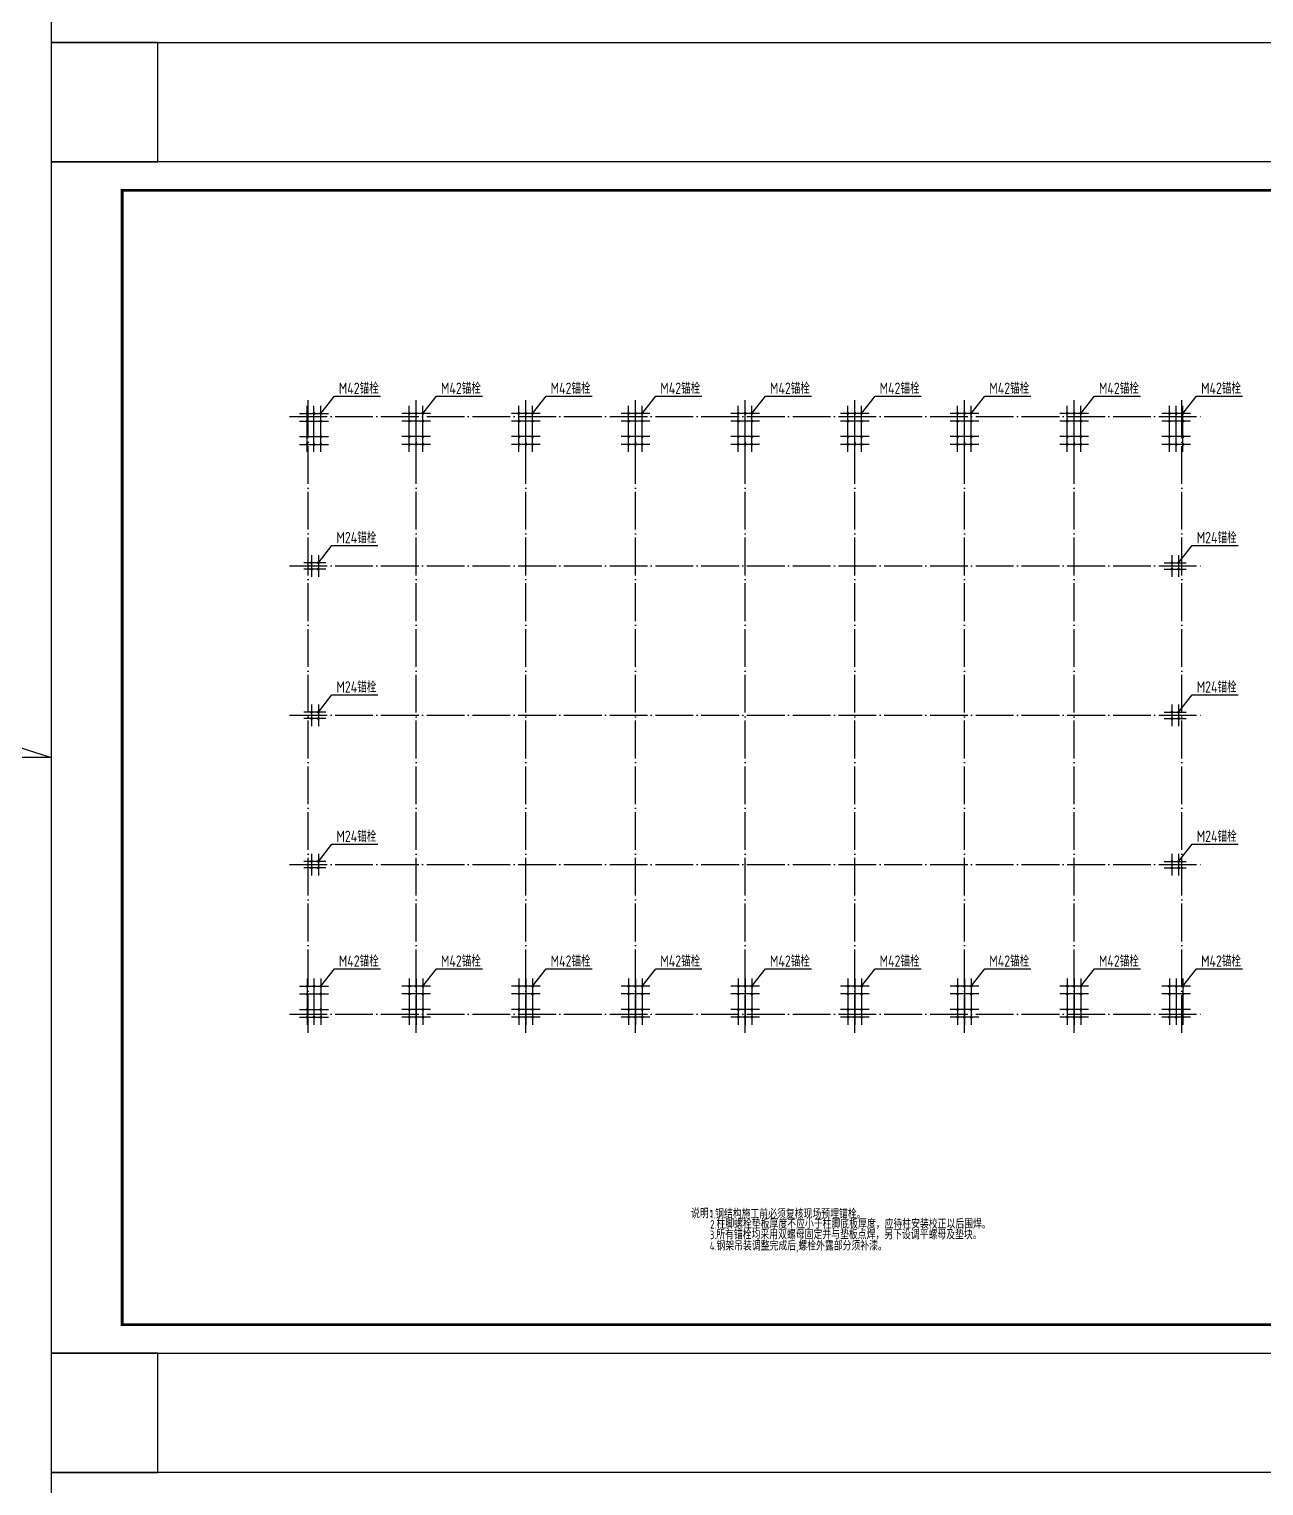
# Model space of a CAD drawing. Extents: x 9539573 to 9710259, y 1656270 to 2510207.
# Drawn here: x 9597639 to 9662942, y 2196545 to 2273595 of the extents above; entities that cross this region are included whole.
import ezdxf

# ---------------------------------------------------------------- set-up
doc = ezdxf.new("R2010")
doc.units = 0
doc.header["$LTSCALE"] = 1000
doc.header["$MEASUREMENT"] = 0
doc.linetypes.add('DOTE', pattern=[2.42, 2, -0.2, 0.02, -0.2])
for name, color, linetype in [('10', 7, 'CONTINUOUS'), ('DOTE', 8, 'DOTE'), ('PUB_TEXT', 7, 'CONTINUOUS'), ('PUB_TITLE', 4, 'CONTINUOUS'), ('一般文字', 6, 'CONTINUOUS')]:
    doc.layers.add(name, color=color, linetype=linetype)
doc.styles.add('TSSD_DIMENSION', font='atssdeng.shx', dxfattribs={"width": 0.7, "bigfont": 'atssdchn.shx'})
doc.styles.add('TSSD_REIN', font='atssdeng.shx', dxfattribs={"width": 0.7, "bigfont": 'atssdchn.shx'})

msp = doc.modelspace()

# ---------------------------------------------------------------- linework, layer by layer
at = {"layer": '10', "color": 1}
for p, q in [((9611945, 2253272.4), (9613464.6, 2253272.4)), ((9612345, 2251232.4), (9612345, 2253672.1)), ((9612704.8, 2251232.4), (9612704.8, 2253672.1)), ((9613064.6, 2251232.4), (9613064.6, 2253672.1)), ((9618864.8, 2253272.4), (9617345.1, 2253272.4)), ((9617745.1, 2251232.4), (9617745.1, 2253672.1)), ((9618105, 2251232.4), (9618105, 2253672.1)), ((9618464.8, 2251232.4), (9618464.8, 2253672.1)), ((9624664.8, 2253272.4), (9623145.1, 2253272.4)), ((9623545.1, 2251232.4), (9623545.1, 2253672.1)), ((9623905, 2251232.4), (9623905, 2253672.1)), ((9624264.8, 2251232.4), (9624264.8, 2253672.1)), ((9630464.8, 2253272.4), (9628945.1, 2253272.4)), ((9629345.1, 2251232.4), (9629345.1, 2253672.1)), ((9629705, 2251232.4), (9629705, 2253672.1)), ((9630064.8, 2251232.4), (9630064.8, 2253672.1)), ((9636264.8, 2253272.4), (9634745.1, 2253272.4)), ((9635145.1, 2251232.4), (9635145.1, 2253672.1)), ((9635505, 2251232.4), (9635505, 2253672.1)), ((9635864.8, 2251232.4), (9635864.8, 2253672.1)), ((9642064.8, 2253272.4), (9640545.1, 2253272.4)), ((9640945.1, 2251232.4), (9640945.1, 2253672.1)), ((9641305, 2251232.4), (9641305, 2253672.1)), ((9641664.8, 2251232.4), (9641664.8, 2253672.1)), ((9647864.8, 2253272.4), (9646345.1, 2253272.4)), ((9646745.1, 2251232.4), (9646745.1, 2253672.1)), ((9647105, 2251232.4), (9647105, 2253672.1)), ((9647464.8, 2251232.4), (9647464.8, 2253672.1)), ((9653664.8, 2253272.4), (9652145.1, 2253272.4)), ((9652545.1, 2251232.4), (9652545.1, 2253672.1)), ((9652905, 2251232.4), (9652905, 2253672.1)), ((9653264.8, 2251232.4), (9653264.8, 2253672.1)), ((9659065, 2253272.4), (9657545.3, 2253272.4)), ((9657945.3, 2251232.4), (9657945.3, 2253672.1)), ((9658305.1, 2251232.4), (9658305.1, 2253672.1)), ((9658665, 2251232.4), (9658665, 2253672.1)), ((9611945, 2252862.4), (9613464.6, 2252862.4)), ((9618864.8, 2252862.4), (9617345.1, 2252862.4)), ((9624664.8, 2252862.4), (9623145.1, 2252862.4)), ((9630464.8, 2252862.4), (9628945.1, 2252862.4)), ((9636264.8, 2252862.4), (9634745.1, 2252862.4)), ((9642064.8, 2252862.4), (9640545.1, 2252862.4)), ((9647864.8, 2252862.4), (9646345.1, 2252862.4)), ((9653664.8, 2252862.4), (9652145.1, 2252862.4)), ((9659065, 2252862.4), (9657545.3, 2252862.4)), ((9611945, 2252042.4), (9613464.6, 2252042.4)), ((9611945, 2251632.4), (9613464.6, 2251632.4)), ((9618864.8, 2252042.4), (9617345.1, 2252042.4)), ((9618864.8, 2251632.4), (9617345.1, 2251632.4)), ((9624664.8, 2252042.4), (9623145.1, 2252042.4)), ((9624664.8, 2251632.4), (9623145.1, 2251632.4)), ((9630464.8, 2252042.4), (9628945.1, 2252042.4)), ((9630464.8, 2251632.4), (9628945.1, 2251632.4)), ((9636264.8, 2252042.4), (9634745.1, 2252042.4)), ((9636264.8, 2251632.4), (9634745.1, 2251632.4)), ((9642064.8, 2252042.4), (9640545.1, 2252042.4)), ((9642064.8, 2251632.4), (9640545.1, 2251632.4)), ((9647864.8, 2252042.4), (9646345.1, 2252042.4)), ((9647864.8, 2251632.4), (9646345.1, 2251632.4)), ((9653664.8, 2252042.4), (9652145.1, 2252042.4)), ((9653664.8, 2251632.4), (9652145.1, 2251632.4)), ((9659065, 2252042.4), (9657545.3, 2252042.4)), ((9659065, 2251632.4), (9657545.3, 2251632.4)), ((9613334.6, 2245372.2), (9612175, 2245372.2)), ((9612575, 2245772.2), (9612575, 2244632.6)), ((9612934.6, 2245772.2), (9612934.6, 2244632.6)), ((9657675.3, 2245372.2), (9658835, 2245372.2)), ((9658075.3, 2245772.2), (9658075.3, 2244632.6)), ((9658435, 2245772.2), (9658435, 2244632.6)), ((9613334.6, 2245032.2), (9612175, 2245032.2)), ((9657675.3, 2245032.2), (9658835, 2245032.2)), ((9612575, 2237872.2), (9612575, 2236732.6)), ((9612934.6, 2237872.2), (9612934.6, 2236732.6)), ((9658075.3, 2237872.2), (9658075.3, 2236732.6)), ((9658435, 2237872.2), (9658435, 2236732.6)), ((9613334.6, 2237472.2), (9612175, 2237472.2)), ((9613334.6, 2237132.2), (9612175, 2237132.2)), ((9657675.3, 2237472.2), (9658835, 2237472.2)), ((9657675.3, 2237132.2), (9658835, 2237132.2)), ((9612575, 2229972.2), (9612575, 2228832.6)), ((9612934.6, 2229972.2), (9612934.6, 2228832.6)), ((9658075.3, 2229972.2), (9658075.3, 2228832.6)), ((9658435, 2229972.2), (9658435, 2228832.6)), ((9613334.6, 2229572.2), (9612175, 2229572.2)), ((9613334.6, 2229232.2), (9612175, 2229232.2)), ((9657675.3, 2229572.2), (9658835, 2229572.2)), ((9657675.3, 2229232.2), (9658835, 2229232.2)), ((9611945, 2222972.4), (9613464.6, 2222972.4)), ((9612345, 2223372.4), (9612345, 2220932.7)), ((9612704.8, 2223372.4), (9612704.8, 2220932.7)), ((9613064.6, 2223372.4), (9613064.6, 2220932.7)), ((9618864.8, 2222972.4), (9617345.1, 2222972.4)), ((9617745.1, 2223372.4), (9617745.1, 2220932.7)), ((9618105, 2223372.4), (9618105, 2220932.7)), ((9618464.8, 2223372.4), (9618464.8, 2220932.7)), ((9624664.8, 2222972.4), (9623145.1, 2222972.4)), ((9623545.1, 2223372.4), (9623545.1, 2220932.7)), ((9623905, 2223372.4), (9623905, 2220932.7)), ((9624264.8, 2223372.4), (9624264.8, 2220932.7)), ((9630464.8, 2222972.4), (9628945.1, 2222972.4)), ((9629345.1, 2223372.4), (9629345.1, 2220932.7)), ((9629705, 2223372.4), (9629705, 2220932.7)), ((9630064.8, 2223372.4), (9630064.8, 2220932.7)), ((9636264.8, 2222972.4), (9634745.1, 2222972.4)), ((9635145.1, 2223372.4), (9635145.1, 2220932.7)), ((9635505, 2223372.4), (9635505, 2220932.7)), ((9635864.8, 2223372.4), (9635864.8, 2220932.7)), ((9642064.8, 2222972.4), (9640545.1, 2222972.4)), ((9640945.1, 2223372.4), (9640945.1, 2220932.7)), ((9641305, 2223372.4), (9641305, 2220932.7)), ((9641664.8, 2223372.4), (9641664.8, 2220932.7)), ((9647864.8, 2222972.4), (9646345.1, 2222972.4)), ((9646745.1, 2223372.4), (9646745.1, 2220932.7)), ((9647105, 2223372.4), (9647105, 2220932.7)), ((9647464.8, 2223372.4), (9647464.8, 2220932.7)), ((9653664.8, 2222972.4), (9652145.1, 2222972.4)), ((9652545.1, 2223372.4), (9652545.1, 2220932.7)), ((9652905, 2223372.4), (9652905, 2220932.7)), ((9653264.8, 2223372.4), (9653264.8, 2220932.7)), ((9659065, 2222972.4), (9657545.3, 2222972.4)), ((9657945.3, 2223372.4), (9657945.3, 2220932.7)), ((9658305.1, 2223372.4), (9658305.1, 2220932.7)), ((9658665, 2223372.4), (9658665, 2220932.7)), ((9611945, 2222562.4), (9613464.6, 2222562.4)), ((9618864.8, 2222562.4), (9617345.1, 2222562.4)), ((9624664.8, 2222562.4), (9623145.1, 2222562.4)), ((9630464.8, 2222562.4), (9628945.1, 2222562.4)), ((9636264.8, 2222562.4), (9634745.1, 2222562.4)), ((9642064.8, 2222562.4), (9640545.1, 2222562.4)), ((9647864.8, 2222562.4), (9646345.1, 2222562.4)), ((9653664.8, 2222562.4), (9652145.1, 2222562.4)), ((9659065, 2222562.4), (9657545.3, 2222562.4)), ((9611945, 2221742.4), (9613464.6, 2221742.4)), ((9618864.8, 2221742.4), (9617345.1, 2221742.4)), ((9624664.8, 2221742.4), (9623145.1, 2221742.4)), ((9630464.8, 2221742.4), (9628945.1, 2221742.4)), ((9636264.8, 2221742.4), (9634745.1, 2221742.4)), ((9642064.8, 2221742.4), (9640545.1, 2221742.4)), ((9647864.8, 2221742.4), (9646345.1, 2221742.4)), ((9653664.8, 2221742.4), (9652145.1, 2221742.4)), ((9659065, 2221742.4), (9657545.3, 2221742.4)), ((9611945, 2221332.4), (9613464.6, 2221332.4)), ((9618864.8, 2221332.4), (9617345.1, 2221332.4)), ((9624664.8, 2221332.4), (9623145.1, 2221332.4)), ((9630464.8, 2221332.4), (9628945.1, 2221332.4)), ((9636264.8, 2221332.4), (9634745.1, 2221332.4)), ((9642064.8, 2221332.4), (9640545.1, 2221332.4)), ((9647864.8, 2221332.4), (9646345.1, 2221332.4)), ((9653664.8, 2221332.4), (9652145.1, 2221332.4)), ((9659065, 2221332.4), (9657545.3, 2221332.4))]:
    msp.add_line(p, q, dxfattribs=at)
at = {"layer": '10', "const_width": 75}
for points in [[(9612382.5, 2253272.4, 1), (9612307.5, 2253272.4, 1), (9612382.5, 2253272.4, 1)], [(9612742.3, 2253272.4, 1), (9612667.3, 2253272.4, 1), (9612742.3, 2253272.4, 1)], [(9613102.1, 2253272.4, 1), (9613027.1, 2253272.4, 1), (9613102.1, 2253272.4, 1)], [(9617707.6, 2253272.4, -1), (9617782.6, 2253272.4, -1), (9617707.6, 2253272.4, -1)], [(9618067.5, 2253272.4, -1), (9618142.5, 2253272.4, -1), (9618067.5, 2253272.4, -1)], [(9618427.3, 2253272.4, -1), (9618502.3, 2253272.4, -1), (9618427.3, 2253272.4, -1)], [(9623507.6, 2253272.4, -1), (9623582.6, 2253272.4, -1), (9623507.6, 2253272.4, -1)], [(9623867.5, 2253272.4, -1), (9623942.5, 2253272.4, -1), (9623867.5, 2253272.4, -1)], [(9624227.3, 2253272.4, -1), (9624302.3, 2253272.4, -1), (9624227.3, 2253272.4, -1)], [(9629307.6, 2253272.4, -1), (9629382.6, 2253272.4, -1), (9629307.6, 2253272.4, -1)], [(9629667.5, 2253272.4, -1), (9629742.5, 2253272.4, -1), (9629667.5, 2253272.4, -1)], [(9630027.3, 2253272.4, -1), (9630102.3, 2253272.4, -1), (9630027.3, 2253272.4, -1)], [(9635107.6, 2253272.4, -1), (9635182.6, 2253272.4, -1), (9635107.6, 2253272.4, -1)], [(9635467.5, 2253272.4, -1), (9635542.5, 2253272.4, -1), (9635467.5, 2253272.4, -1)], [(9635827.3, 2253272.4, -1), (9635902.3, 2253272.4, -1), (9635827.3, 2253272.4, -1)], [(9640907.6, 2253272.4, -1), (9640982.6, 2253272.4, -1), (9640907.6, 2253272.4, -1)], [(9641267.5, 2253272.4, -1), (9641342.5, 2253272.4, -1), (9641267.5, 2253272.4, -1)], [(9641627.3, 2253272.4, -1), (9641702.3, 2253272.4, -1), (9641627.3, 2253272.4, -1)], [(9646707.6, 2253272.4, -1), (9646782.6, 2253272.4, -1), (9646707.6, 2253272.4, -1)], [(9647067.5, 2253272.4, -1), (9647142.5, 2253272.4, -1), (9647067.5, 2253272.4, -1)], [(9647427.3, 2253272.4, -1), (9647502.3, 2253272.4, -1), (9647427.3, 2253272.4, -1)], [(9652507.6, 2253272.4, -1), (9652582.6, 2253272.4, -1), (9652507.6, 2253272.4, -1)], [(9652867.5, 2253272.4, -1), (9652942.5, 2253272.4, -1), (9652867.5, 2253272.4, -1)], [(9653227.3, 2253272.4, -1), (9653302.3, 2253272.4, -1), (9653227.3, 2253272.4, -1)], [(9657907.8, 2253272.4, -1), (9657982.8, 2253272.4, -1), (9657907.8, 2253272.4, -1)], [(9658267.6, 2253272.4, -1), (9658342.6, 2253272.4, -1), (9658267.6, 2253272.4, -1)], [(9658627.5, 2253272.4, -1), (9658702.5, 2253272.4, -1), (9658627.5, 2253272.4, -1)], [(9612382.5, 2252862.4, 1), (9612307.5, 2252862.4, 1), (9612382.5, 2252862.4, 1)], [(9613102.1, 2252862.4, 1), (9613027.1, 2252862.4, 1), (9613102.1, 2252862.4, 1)], [(9617707.6, 2252862.4, -1), (9617782.6, 2252862.4, -1), (9617707.6, 2252862.4, -1)], [(9618427.3, 2252862.4, -1), (9618502.3, 2252862.4, -1), (9618427.3, 2252862.4, -1)], [(9623507.6, 2252862.4, -1), (9623582.6, 2252862.4, -1), (9623507.6, 2252862.4, -1)], [(9624227.3, 2252862.4, -1), (9624302.3, 2252862.4, -1), (9624227.3, 2252862.4, -1)], [(9629307.6, 2252862.4, -1), (9629382.6, 2252862.4, -1), (9629307.6, 2252862.4, -1)], [(9630027.3, 2252862.4, -1), (9630102.3, 2252862.4, -1), (9630027.3, 2252862.4, -1)], [(9635107.6, 2252862.4, -1), (9635182.6, 2252862.4, -1), (9635107.6, 2252862.4, -1)], [(9635827.3, 2252862.4, -1), (9635902.3, 2252862.4, -1), (9635827.3, 2252862.4, -1)], [(9640907.6, 2252862.4, -1), (9640982.6, 2252862.4, -1), (9640907.6, 2252862.4, -1)], [(9641627.3, 2252862.4, -1), (9641702.3, 2252862.4, -1), (9641627.3, 2252862.4, -1)], [(9646707.6, 2252862.4, -1), (9646782.6, 2252862.4, -1), (9646707.6, 2252862.4, -1)], [(9647427.3, 2252862.4, -1), (9647502.3, 2252862.4, -1), (9647427.3, 2252862.4, -1)], [(9652507.6, 2252862.4, -1), (9652582.6, 2252862.4, -1), (9652507.6, 2252862.4, -1)], [(9653227.3, 2252862.4, -1), (9653302.3, 2252862.4, -1), (9653227.3, 2252862.4, -1)], [(9657907.8, 2252862.4, -1), (9657982.8, 2252862.4, -1), (9657907.8, 2252862.4, -1)], [(9658627.5, 2252862.4, -1), (9658702.5, 2252862.4, -1), (9658627.5, 2252862.4, -1)], [(9612382.5, 2252042.4, 1), (9612307.5, 2252042.4, 1), (9612382.5, 2252042.4, 1)], [(9612382.5, 2251632.4, 1), (9612307.5, 2251632.4, 1), (9612382.5, 2251632.4, 1)], [(9612742.3, 2251632.4, 1), (9612667.3, 2251632.4, 1), (9612742.3, 2251632.4, 1)], [(9613102.1, 2252042.4, 1), (9613027.1, 2252042.4, 1), (9613102.1, 2252042.4, 1)], [(9613102.1, 2251632.4, 1), (9613027.1, 2251632.4, 1), (9613102.1, 2251632.4, 1)], [(9617707.6, 2252042.4, -1), (9617782.6, 2252042.4, -1), (9617707.6, 2252042.4, -1)], [(9617707.6, 2251632.4, -1), (9617782.6, 2251632.4, -1), (9617707.6, 2251632.4, -1)], [(9618067.5, 2251632.4, -1), (9618142.5, 2251632.4, -1), (9618067.5, 2251632.4, -1)], [(9618427.3, 2252042.4, -1), (9618502.3, 2252042.4, -1), (9618427.3, 2252042.4, -1)], [(9618427.3, 2251632.4, -1), (9618502.3, 2251632.4, -1), (9618427.3, 2251632.4, -1)], [(9623507.6, 2252042.4, -1), (9623582.6, 2252042.4, -1), (9623507.6, 2252042.4, -1)], [(9623507.6, 2251632.4, -1), (9623582.6, 2251632.4, -1), (9623507.6, 2251632.4, -1)], [(9623867.5, 2251632.4, -1), (9623942.5, 2251632.4, -1), (9623867.5, 2251632.4, -1)], [(9624227.3, 2252042.4, -1), (9624302.3, 2252042.4, -1), (9624227.3, 2252042.4, -1)], [(9624227.3, 2251632.4, -1), (9624302.3, 2251632.4, -1), (9624227.3, 2251632.4, -1)], [(9629307.6, 2252042.4, -1), (9629382.6, 2252042.4, -1), (9629307.6, 2252042.4, -1)], [(9629307.6, 2251632.4, -1), (9629382.6, 2251632.4, -1), (9629307.6, 2251632.4, -1)], [(9629667.5, 2251632.4, -1), (9629742.5, 2251632.4, -1), (9629667.5, 2251632.4, -1)], [(9630027.3, 2252042.4, -1), (9630102.3, 2252042.4, -1), (9630027.3, 2252042.4, -1)], [(9630027.3, 2251632.4, -1), (9630102.3, 2251632.4, -1), (9630027.3, 2251632.4, -1)], [(9635107.6, 2252042.4, -1), (9635182.6, 2252042.4, -1), (9635107.6, 2252042.4, -1)], [(9635107.6, 2251632.4, -1), (9635182.6, 2251632.4, -1), (9635107.6, 2251632.4, -1)], [(9635467.5, 2251632.4, -1), (9635542.5, 2251632.4, -1), (9635467.5, 2251632.4, -1)], [(9635827.3, 2252042.4, -1), (9635902.3, 2252042.4, -1), (9635827.3, 2252042.4, -1)], [(9635827.3, 2251632.4, -1), (9635902.3, 2251632.4, -1), (9635827.3, 2251632.4, -1)], [(9640907.6, 2252042.4, -1), (9640982.6, 2252042.4, -1), (9640907.6, 2252042.4, -1)], [(9640907.6, 2251632.4, -1), (9640982.6, 2251632.4, -1), (9640907.6, 2251632.4, -1)], [(9641267.5, 2251632.4, -1), (9641342.5, 2251632.4, -1), (9641267.5, 2251632.4, -1)], [(9641627.3, 2252042.4, -1), (9641702.3, 2252042.4, -1), (9641627.3, 2252042.4, -1)], [(9641627.3, 2251632.4, -1), (9641702.3, 2251632.4, -1), (9641627.3, 2251632.4, -1)], [(9646707.6, 2252042.4, -1), (9646782.6, 2252042.4, -1), (9646707.6, 2252042.4, -1)], [(9646707.6, 2251632.4, -1), (9646782.6, 2251632.4, -1), (9646707.6, 2251632.4, -1)], [(9647067.5, 2251632.4, -1), (9647142.5, 2251632.4, -1), (9647067.5, 2251632.4, -1)], [(9647427.3, 2252042.4, -1), (9647502.3, 2252042.4, -1), (9647427.3, 2252042.4, -1)], [(9647427.3, 2251632.4, -1), (9647502.3, 2251632.4, -1), (9647427.3, 2251632.4, -1)], [(9652507.6, 2252042.4, -1), (9652582.6, 2252042.4, -1), (9652507.6, 2252042.4, -1)], [(9652507.6, 2251632.4, -1), (9652582.6, 2251632.4, -1), (9652507.6, 2251632.4, -1)], [(9652867.5, 2251632.4, -1), (9652942.5, 2251632.4, -1), (9652867.5, 2251632.4, -1)], [(9653227.3, 2252042.4, -1), (9653302.3, 2252042.4, -1), (9653227.3, 2252042.4, -1)], [(9653227.3, 2251632.4, -1), (9653302.3, 2251632.4, -1), (9653227.3, 2251632.4, -1)], [(9657907.8, 2252042.4, -1), (9657982.8, 2252042.4, -1), (9657907.8, 2252042.4, -1)], [(9657907.8, 2251632.4, -1), (9657982.8, 2251632.4, -1), (9657907.8, 2251632.4, -1)], [(9658267.6, 2251632.4, -1), (9658342.6, 2251632.4, -1), (9658267.6, 2251632.4, -1)], [(9658627.5, 2252042.4, -1), (9658702.5, 2252042.4, -1), (9658627.5, 2252042.4, -1)], [(9658627.5, 2251632.4, -1), (9658702.5, 2251632.4, -1), (9658627.5, 2251632.4, -1)], [(9612575, 2245334.7, 1), (9612575, 2245409.7, 1), (9612575, 2245334.7, 1)], [(9612934.6, 2245334.7, 1), (9612934.6, 2245409.7, 1), (9612934.6, 2245334.7, 1)], [(9658075.3, 2245334.7, -1), (9658075.3, 2245409.7, -1), (9658075.3, 2245334.7, -1)], [(9658435, 2245334.7, -1), (9658435, 2245409.7, -1), (9658435, 2245334.7, -1)], [(9612575, 2244994.7, 1), (9612575, 2245069.7, 1), (9612575, 2244994.7, 1)], [(9612934.6, 2244994.7, 1), (9612934.6, 2245069.7, 1), (9612934.6, 2244994.7, 1)], [(9658075.3, 2244994.7, -1), (9658075.3, 2245069.7, -1), (9658075.3, 2244994.7, -1)], [(9658435, 2244994.7, -1), (9658435, 2245069.7, -1), (9658435, 2244994.7, -1)], [(9612575, 2237434.7, 1), (9612575, 2237509.7, 1), (9612575, 2237434.7, 1)], [(9612934.6, 2237434.7, 1), (9612934.6, 2237509.7, 1), (9612934.6, 2237434.7, 1)], [(9658075.3, 2237434.7, -1), (9658075.3, 2237509.7, -1), (9658075.3, 2237434.7, -1)], [(9658435, 2237434.7, -1), (9658435, 2237509.7, -1), (9658435, 2237434.7, -1)], [(9612575, 2237094.7, 1), (9612575, 2237169.7, 1), (9612575, 2237094.7, 1)], [(9612934.6, 2237094.7, 1), (9612934.6, 2237169.7, 1), (9612934.6, 2237094.7, 1)], [(9658075.3, 2237094.7, -1), (9658075.3, 2237169.7, -1), (9658075.3, 2237094.7, -1)], [(9658435, 2237094.7, -1), (9658435, 2237169.7, -1), (9658435, 2237094.7, -1)], [(9612575, 2229534.7, 1), (9612575, 2229609.7, 1), (9612575, 2229534.7, 1)], [(9612575, 2229194.7, 1), (9612575, 2229269.7, 1), (9612575, 2229194.7, 1)], [(9612934.6, 2229534.7, 1), (9612934.6, 2229609.7, 1), (9612934.6, 2229534.7, 1)], [(9612934.6, 2229194.7, 1), (9612934.6, 2229269.7, 1), (9612934.6, 2229194.7, 1)], [(9658075.3, 2229534.7, -1), (9658075.3, 2229609.7, -1), (9658075.3, 2229534.7, -1)], [(9658075.3, 2229194.7, -1), (9658075.3, 2229269.7, -1), (9658075.3, 2229194.7, -1)], [(9658435, 2229534.7, -1), (9658435, 2229609.7, -1), (9658435, 2229534.7, -1)], [(9658435, 2229194.7, -1), (9658435, 2229269.7, -1), (9658435, 2229194.7, -1)], [(9612382.5, 2222972.4, -1), (9612307.5, 2222972.4, -1), (9612382.5, 2222972.4, -1)], [(9612742.3, 2222972.4, -1), (9612667.3, 2222972.4, -1), (9612742.3, 2222972.4, -1)], [(9613102.1, 2222972.4, -1), (9613027.1, 2222972.4, -1), (9613102.1, 2222972.4, -1)], [(9617707.6, 2222972.4, 1), (9617782.6, 2222972.4, 1), (9617707.6, 2222972.4, 1)], [(9618067.5, 2222972.4, 1), (9618142.5, 2222972.4, 1), (9618067.5, 2222972.4, 1)], [(9618427.3, 2222972.4, 1), (9618502.3, 2222972.4, 1), (9618427.3, 2222972.4, 1)], [(9623507.6, 2222972.4, 1), (9623582.6, 2222972.4, 1), (9623507.6, 2222972.4, 1)], [(9623867.5, 2222972.4, 1), (9623942.5, 2222972.4, 1), (9623867.5, 2222972.4, 1)], [(9624227.3, 2222972.4, 1), (9624302.3, 2222972.4, 1), (9624227.3, 2222972.4, 1)], [(9629307.6, 2222972.4, 1), (9629382.6, 2222972.4, 1), (9629307.6, 2222972.4, 1)], [(9629667.5, 2222972.4, 1), (9629742.5, 2222972.4, 1), (9629667.5, 2222972.4, 1)], [(9630027.3, 2222972.4, 1), (9630102.3, 2222972.4, 1), (9630027.3, 2222972.4, 1)], [(9635107.6, 2222972.4, 1), (9635182.6, 2222972.4, 1), (9635107.6, 2222972.4, 1)], [(9635467.5, 2222972.4, 1), (9635542.5, 2222972.4, 1), (9635467.5, 2222972.4, 1)], [(9635827.3, 2222972.4, 1), (9635902.3, 2222972.4, 1), (9635827.3, 2222972.4, 1)], [(9640907.6, 2222972.4, 1), (9640982.6, 2222972.4, 1), (9640907.6, 2222972.4, 1)], [(9641267.5, 2222972.4, 1), (9641342.5, 2222972.4, 1), (9641267.5, 2222972.4, 1)], [(9641627.3, 2222972.4, 1), (9641702.3, 2222972.4, 1), (9641627.3, 2222972.4, 1)], [(9646707.6, 2222972.4, 1), (9646782.6, 2222972.4, 1), (9646707.6, 2222972.4, 1)], [(9647067.5, 2222972.4, 1), (9647142.5, 2222972.4, 1), (9647067.5, 2222972.4, 1)], [(9647427.3, 2222972.4, 1), (9647502.3, 2222972.4, 1), (9647427.3, 2222972.4, 1)], [(9652507.6, 2222972.4, 1), (9652582.6, 2222972.4, 1), (9652507.6, 2222972.4, 1)], [(9652867.5, 2222972.4, 1), (9652942.5, 2222972.4, 1), (9652867.5, 2222972.4, 1)], [(9653227.3, 2222972.4, 1), (9653302.3, 2222972.4, 1), (9653227.3, 2222972.4, 1)], [(9657907.8, 2222972.4, 1), (9657982.8, 2222972.4, 1), (9657907.8, 2222972.4, 1)], [(9658267.6, 2222972.4, 1), (9658342.6, 2222972.4, 1), (9658267.6, 2222972.4, 1)], [(9658627.5, 2222972.4, 1), (9658702.5, 2222972.4, 1), (9658627.5, 2222972.4, 1)], [(9612382.5, 2222562.4, -1), (9612307.5, 2222562.4, -1), (9612382.5, 2222562.4, -1)], [(9613102.1, 2222562.4, -1), (9613027.1, 2222562.4, -1), (9613102.1, 2222562.4, -1)], [(9617707.6, 2222562.4, 1), (9617782.6, 2222562.4, 1), (9617707.6, 2222562.4, 1)], [(9618427.3, 2222562.4, 1), (9618502.3, 2222562.4, 1), (9618427.3, 2222562.4, 1)], [(9623507.6, 2222562.4, 1), (9623582.6, 2222562.4, 1), (9623507.6, 2222562.4, 1)], [(9624227.3, 2222562.4, 1), (9624302.3, 2222562.4, 1), (9624227.3, 2222562.4, 1)], [(9629307.6, 2222562.4, 1), (9629382.6, 2222562.4, 1), (9629307.6, 2222562.4, 1)], [(9630027.3, 2222562.4, 1), (9630102.3, 2222562.4, 1), (9630027.3, 2222562.4, 1)], [(9635107.6, 2222562.4, 1), (9635182.6, 2222562.4, 1), (9635107.6, 2222562.4, 1)], [(9635827.3, 2222562.4, 1), (9635902.3, 2222562.4, 1), (9635827.3, 2222562.4, 1)], [(9640907.6, 2222562.4, 1), (9640982.6, 2222562.4, 1), (9640907.6, 2222562.4, 1)], [(9641627.3, 2222562.4, 1), (9641702.3, 2222562.4, 1), (9641627.3, 2222562.4, 1)], [(9646707.6, 2222562.4, 1), (9646782.6, 2222562.4, 1), (9646707.6, 2222562.4, 1)], [(9647427.3, 2222562.4, 1), (9647502.3, 2222562.4, 1), (9647427.3, 2222562.4, 1)], [(9652507.6, 2222562.4, 1), (9652582.6, 2222562.4, 1), (9652507.6, 2222562.4, 1)], [(9653227.3, 2222562.4, 1), (9653302.3, 2222562.4, 1), (9653227.3, 2222562.4, 1)], [(9657907.8, 2222562.4, 1), (9657982.8, 2222562.4, 1), (9657907.8, 2222562.4, 1)], [(9658627.5, 2222562.4, 1), (9658702.5, 2222562.4, 1), (9658627.5, 2222562.4, 1)], [(9612382.5, 2221742.4, -1), (9612307.5, 2221742.4, -1), (9612382.5, 2221742.4, -1)], [(9612382.5, 2221332.4, -1), (9612307.5, 2221332.4, -1), (9612382.5, 2221332.4, -1)], [(9612742.3, 2221332.4, -1), (9612667.3, 2221332.4, -1), (9612742.3, 2221332.4, -1)], [(9613102.1, 2221742.4, -1), (9613027.1, 2221742.4, -1), (9613102.1, 2221742.4, -1)], [(9613102.1, 2221332.4, -1), (9613027.1, 2221332.4, -1), (9613102.1, 2221332.4, -1)], [(9617707.6, 2221742.4, 1), (9617782.6, 2221742.4, 1), (9617707.6, 2221742.4, 1)], [(9617707.6, 2221332.4, 1), (9617782.6, 2221332.4, 1), (9617707.6, 2221332.4, 1)], [(9618067.5, 2221332.4, 1), (9618142.5, 2221332.4, 1), (9618067.5, 2221332.4, 1)], [(9618427.3, 2221742.4, 1), (9618502.3, 2221742.4, 1), (9618427.3, 2221742.4, 1)], [(9618427.3, 2221332.4, 1), (9618502.3, 2221332.4, 1), (9618427.3, 2221332.4, 1)], [(9623507.6, 2221742.4, 1), (9623582.6, 2221742.4, 1), (9623507.6, 2221742.4, 1)], [(9623507.6, 2221332.4, 1), (9623582.6, 2221332.4, 1), (9623507.6, 2221332.4, 1)], [(9623867.5, 2221332.4, 1), (9623942.5, 2221332.4, 1), (9623867.5, 2221332.4, 1)], [(9624227.3, 2221742.4, 1), (9624302.3, 2221742.4, 1), (9624227.3, 2221742.4, 1)], [(9624227.3, 2221332.4, 1), (9624302.3, 2221332.4, 1), (9624227.3, 2221332.4, 1)], [(9629307.6, 2221742.4, 1), (9629382.6, 2221742.4, 1), (9629307.6, 2221742.4, 1)], [(9629307.6, 2221332.4, 1), (9629382.6, 2221332.4, 1), (9629307.6, 2221332.4, 1)], [(9629667.5, 2221332.4, 1), (9629742.5, 2221332.4, 1), (9629667.5, 2221332.4, 1)], [(9630027.3, 2221742.4, 1), (9630102.3, 2221742.4, 1), (9630027.3, 2221742.4, 1)], [(9630027.3, 2221332.4, 1), (9630102.3, 2221332.4, 1), (9630027.3, 2221332.4, 1)], [(9635107.6, 2221742.4, 1), (9635182.6, 2221742.4, 1), (9635107.6, 2221742.4, 1)], [(9635107.6, 2221332.4, 1), (9635182.6, 2221332.4, 1), (9635107.6, 2221332.4, 1)], [(9635467.5, 2221332.4, 1), (9635542.5, 2221332.4, 1), (9635467.5, 2221332.4, 1)], [(9635827.3, 2221742.4, 1), (9635902.3, 2221742.4, 1), (9635827.3, 2221742.4, 1)], [(9635827.3, 2221332.4, 1), (9635902.3, 2221332.4, 1), (9635827.3, 2221332.4, 1)], [(9640907.6, 2221742.4, 1), (9640982.6, 2221742.4, 1), (9640907.6, 2221742.4, 1)], [(9640907.6, 2221332.4, 1), (9640982.6, 2221332.4, 1), (9640907.6, 2221332.4, 1)], [(9641267.5, 2221332.4, 1), (9641342.5, 2221332.4, 1), (9641267.5, 2221332.4, 1)], [(9641627.3, 2221742.4, 1), (9641702.3, 2221742.4, 1), (9641627.3, 2221742.4, 1)], [(9641627.3, 2221332.4, 1), (9641702.3, 2221332.4, 1), (9641627.3, 2221332.4, 1)], [(9646707.6, 2221742.4, 1), (9646782.6, 2221742.4, 1), (9646707.6, 2221742.4, 1)], [(9646707.6, 2221332.4, 1), (9646782.6, 2221332.4, 1), (9646707.6, 2221332.4, 1)], [(9647067.5, 2221332.4, 1), (9647142.5, 2221332.4, 1), (9647067.5, 2221332.4, 1)], [(9647427.3, 2221742.4, 1), (9647502.3, 2221742.4, 1), (9647427.3, 2221742.4, 1)], [(9647427.3, 2221332.4, 1), (9647502.3, 2221332.4, 1), (9647427.3, 2221332.4, 1)], [(9652507.6, 2221742.4, 1), (9652582.6, 2221742.4, 1), (9652507.6, 2221742.4, 1)], [(9652507.6, 2221332.4, 1), (9652582.6, 2221332.4, 1), (9652507.6, 2221332.4, 1)], [(9652867.5, 2221332.4, 1), (9652942.5, 2221332.4, 1), (9652867.5, 2221332.4, 1)], [(9653227.3, 2221742.4, 1), (9653302.3, 2221742.4, 1), (9653227.3, 2221742.4, 1)], [(9653227.3, 2221332.4, 1), (9653302.3, 2221332.4, 1), (9653227.3, 2221332.4, 1)], [(9657907.8, 2221742.4, 1), (9657982.8, 2221742.4, 1), (9657907.8, 2221742.4, 1)], [(9657907.8, 2221332.4, 1), (9657982.8, 2221332.4, 1), (9657907.8, 2221332.4, 1)], [(9658267.6, 2221332.4, 1), (9658342.6, 2221332.4, 1), (9658267.6, 2221332.4, 1)], [(9658627.5, 2221742.4, 1), (9658702.5, 2221742.4, 1), (9658627.5, 2221742.4, 1)], [(9658627.5, 2221332.4, 1), (9658702.5, 2221332.4, 1), (9658627.5, 2221332.4, 1)]]:
    msp.add_lwpolyline(points, format="xyb", close=True, dxfattribs=at)
at = {"layer": 'DOTE'}
for p, q in [((9612405, 2220502.4), (9612405, 2254102.4)), ((9618105, 2220502.4), (9618105, 2254102.4)), ((9623905, 2220502.4), (9623905, 2254102.4)), ((9629705, 2220502.4), (9629705, 2254102.4)), ((9635505, 2220502.4), (9635505, 2254102.4)), ((9641305, 2220502.4), (9641305, 2254102.4)), ((9647105, 2220502.4), (9647105, 2254102.4)), ((9652905, 2220502.4), (9652905, 2254102.4)), ((9658605, 2220502.4), (9658605, 2254102.4)), ((9611405, 2253102.4), (9659605, 2253102.4)), ((9611405, 2245202.4), (9659605, 2245202.4)), ((9611405, 2237302.4), (9659605, 2237302.4)), ((9611405, 2229402.4), (9659605, 2229402.4)), ((9611405, 2221502.4), (9659605, 2221502.4))]:
    msp.add_line(p, q, dxfattribs=at)
at = {"layer": 'PUB_TITLE'}
for points in [[(9598809.4, 2272882.4), (9687909.4, 2272882.4), (9687909.4, 2335882.4), (9598809.4, 2335882.4)], [(9598809.4, 2203569.9), (9710259.4, 2203569.9), (9710259.4, 2266569.9), (9598809.4, 2266569.9)], [(9598809.4, 2134257.5), (9687909.4, 2134257.5), (9687909.4, 2197257.5), (9598809.4, 2197257.5)]]:
    msp.add_lwpolyline(points, close=True, dxfattribs=at)
at = {"layer": 'PUB_TITLE', "color": 1}
for points in [[(9598809.4, 2266569.9), (9604452.9, 2266569.9), (9604452.9, 2272882.4), (9598809.4, 2272882.4)], [(9598809.4, 2197257.5), (9604452.9, 2197257.5), (9604452.9, 2203569.9), (9598809.4, 2203569.9)]]:
    msp.add_lwpolyline(points, close=True, dxfattribs=at)
at = {"layer": 'PUB_TITLE', "const_width": 150}
msp.add_lwpolyline([(9602559.4, 2205069.9), (9708759.4, 2205069.9), (9708759.4, 2265069.9), (9602559.4, 2265069.9)], close=True, dxfattribs=at)
at = {"layer": 'PUB_TITLE', "color": 6}
msp.add_lwpolyline([(9590256.4, 2237802.7), (9598809.4, 2235069.9), (9539572.8, 2235069.9)], dxfattribs=at)
at = {"layer": '一般文字', "color": 5}
for points in [[(9613064.6, 2253272.4), (9613782.7, 2254185.9), (9616215.6, 2254185.9)], [(9618464.8, 2253272.4), (9619182.9, 2254185.9), (9621615.8, 2254185.9)], [(9624264.8, 2253272.4), (9624982.9, 2254185.9), (9627415.8, 2254185.9)], [(9630064.8, 2253272.4), (9630782.9, 2254185.9), (9633215.8, 2254185.9)], [(9635864.8, 2253272.4), (9636582.9, 2254185.9), (9639015.8, 2254185.9)], [(9641664.8, 2253272.4), (9642382.9, 2254185.9), (9644815.8, 2254185.9)], [(9647464.8, 2253272.4), (9648182.9, 2254185.9), (9650615.8, 2254185.9)], [(9653264.8, 2253272.4), (9653982.9, 2254185.9), (9656415.8, 2254185.9)], [(9658665, 2253272.4), (9659383.1, 2254185.9), (9661816, 2254185.9)], [(9612934.6, 2245372.2), (9613652.7, 2246285.8), (9616085.6, 2246285.8)], [(9658435, 2245372.2), (9659153.1, 2246285.8), (9661586, 2246285.8)], [(9612934.6, 2237472.2), (9613652.7, 2238385.8), (9616085.6, 2238385.8)], [(9658435, 2237472.2), (9659153.1, 2238385.8), (9661586, 2238385.8)], [(9612934.6, 2229572.2), (9613652.7, 2230485.8), (9616085.6, 2230485.8)], [(9658435, 2229572.2), (9659153.1, 2230485.8), (9661586, 2230485.8)], [(9613064.6, 2222972.7), (9613782.7, 2223886.3), (9616215.6, 2223886.3)], [(9618464.8, 2222972.7), (9619182.9, 2223886.3), (9621615.8, 2223886.3)], [(9624264.8, 2222972.7), (9624982.9, 2223886.3), (9627415.8, 2223886.3)], [(9630064.8, 2222972.7), (9630782.9, 2223886.3), (9633215.8, 2223886.3)], [(9635864.8, 2222972.7), (9636582.9, 2223886.3), (9639015.8, 2223886.3)], [(9641664.8, 2222972.7), (9642382.9, 2223886.3), (9644815.8, 2223886.3)], [(9647464.8, 2222972.7), (9648182.9, 2223886.3), (9650615.8, 2223886.3)], [(9653264.8, 2222972.7), (9653982.9, 2223886.3), (9656415.8, 2223886.3)], [(9658665, 2222972.7), (9659383.1, 2223886.3), (9661816, 2223886.3)]]:
    msp.add_lwpolyline(points, dxfattribs=at)

# ---------------------------------------------------------------- texts
at = {"layer": 'PUB_TEXT', "style": 'TSSD_DIMENSION', "width": 0.8}
for s, p in [('说明：', (9632648.4, 2210707.1)), ('1.钢结构施工前必须复核现场预埋锚栓。', (9633645.7, 2210683.9)), ('2.柱脚螺栓垫板厚度不应小于柱脚底板厚度，应待柱安装校正以后围焊。', (9633655, 2210151.9)), ('3.所有锚栓均采用双螺母固定并与垫板点焊，另下设调平螺母及垫块。', (9633632.5, 2209591.9)), ('4.钢架吊装调整完成后,螺栓外露部分须补漆。', (9633632.5, 2208998))]:
    msp.add_text(s, height=450, dxfattribs=at).set_placement(p)
at = {"layer": '一般文字', "color": 5, "style": 'TSSD_REIN', "width": 0.8}
for s, p in [('M42锚栓', (9614018.6, 2254300.6)), ('M42锚栓', (9619418.7, 2254300.6)), ('M42锚栓', (9625218.7, 2254300.6)), ('M42锚栓', (9631018.7, 2254300.6)), ('M42锚栓', (9636818.7, 2254300.6)), ('M42锚栓', (9642618.7, 2254300.6)), ('M42锚栓', (9648418.7, 2254300.6)), ('M42锚栓', (9654218.7, 2254300.6)), ('M42锚栓', (9659618.9, 2254300.6)), ('M24锚栓', (9613888.6, 2246400.4)), ('M24锚栓', (9659388.9, 2246400.4)), ('M24锚栓', (9613888.6, 2238500.4)), ('M24锚栓', (9659388.9, 2238500.4)), ('M24锚栓', (9613888.6, 2230600.4)), ('M24锚栓', (9659388.9, 2230600.4)), ('M42锚栓', (9614018.6, 2224000.9)), ('M42锚栓', (9619418.7, 2224000.9)), ('M42锚栓', (9625218.7, 2224000.9)), ('M42锚栓', (9631018.7, 2224000.9)), ('M42锚栓', (9636818.7, 2224000.9)), ('M42锚栓', (9642618.7, 2224000.9)), ('M42锚栓', (9648418.7, 2224000.9)), ('M42锚栓', (9654218.7, 2224000.9)), ('M42锚栓', (9659618.9, 2224000.9))]:
    msp.add_text(s, height=600, dxfattribs=at).set_placement(p)

doc.saveas('drawing.dxf')
